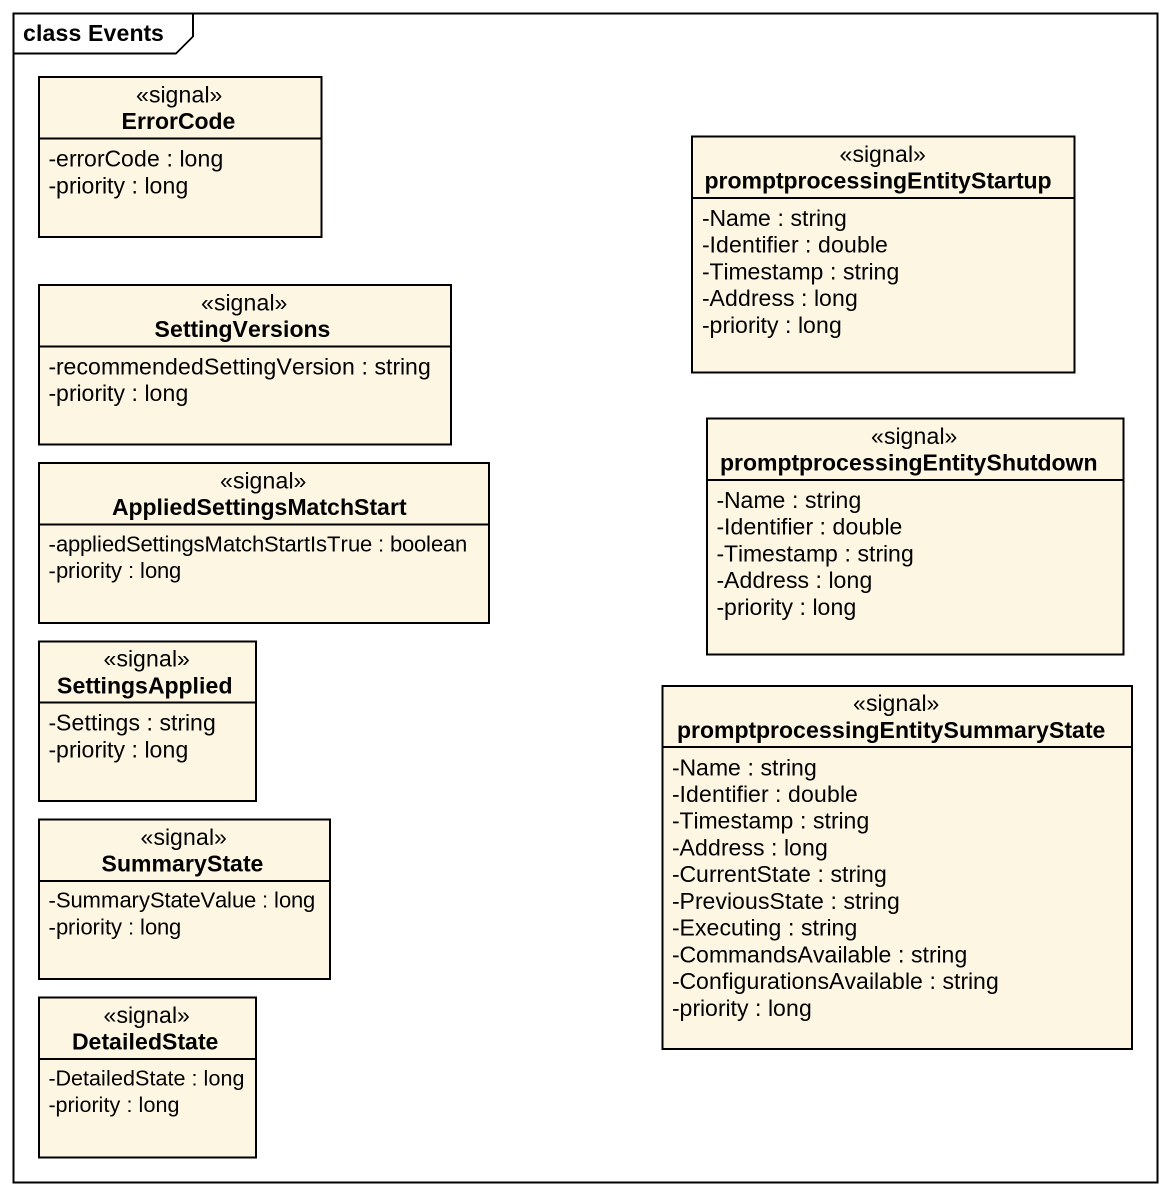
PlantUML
@startuml
mainframe class Events
hide circle
hide empty members
skinparam classAttributeIconSize 0
class ErrorCode <<signal>> {
  -errorCode : long
  -priority : long
}
class "promptprocessingEntityStartup" as promptprocessingEntityStartu <<signal>> {
  -Name : string
  -Identifier : double
  -Timestamp : string
  -Address : long
  -priority : long
}
class SettingVersions <<signal>> {
  -recommendedSettingVersion : string
  -priority : long
}
class AppliedSettingsMatchStart <<signal>> {
  -appliedSettingsMatchStartIsTrue : boolean
  -priority : long
}
class "promptprocessingEntityShutdown" as promptprocessingEntityShutdo <<signal>> {
  -Name : string
  -Identifier : double
  -Timestamp : string
  -Address : long
  -priority : long
}
class SettingsApplied <<signal>> {
  -Settings : string
  -priority : long
}
class "promptprocessingEntitySummaryState" as promptprocessingEntitySummar <<signal>> {
  -Name : string
  -Identifier : double
  -Timestamp : string
  -Address : long
  -CurrentState : string
  -PreviousState : string
  -Executing : string
  -CommandsAvailable : string
  -ConfigurationsAvailable : string
  -priority : long
}
class SummaryState <<signal>> {
  -SummaryStateValue : long
  -priority : long
}
class DetailedState <<signal>> {
  -DetailedState : long
  -priority : long
}
@enduml
